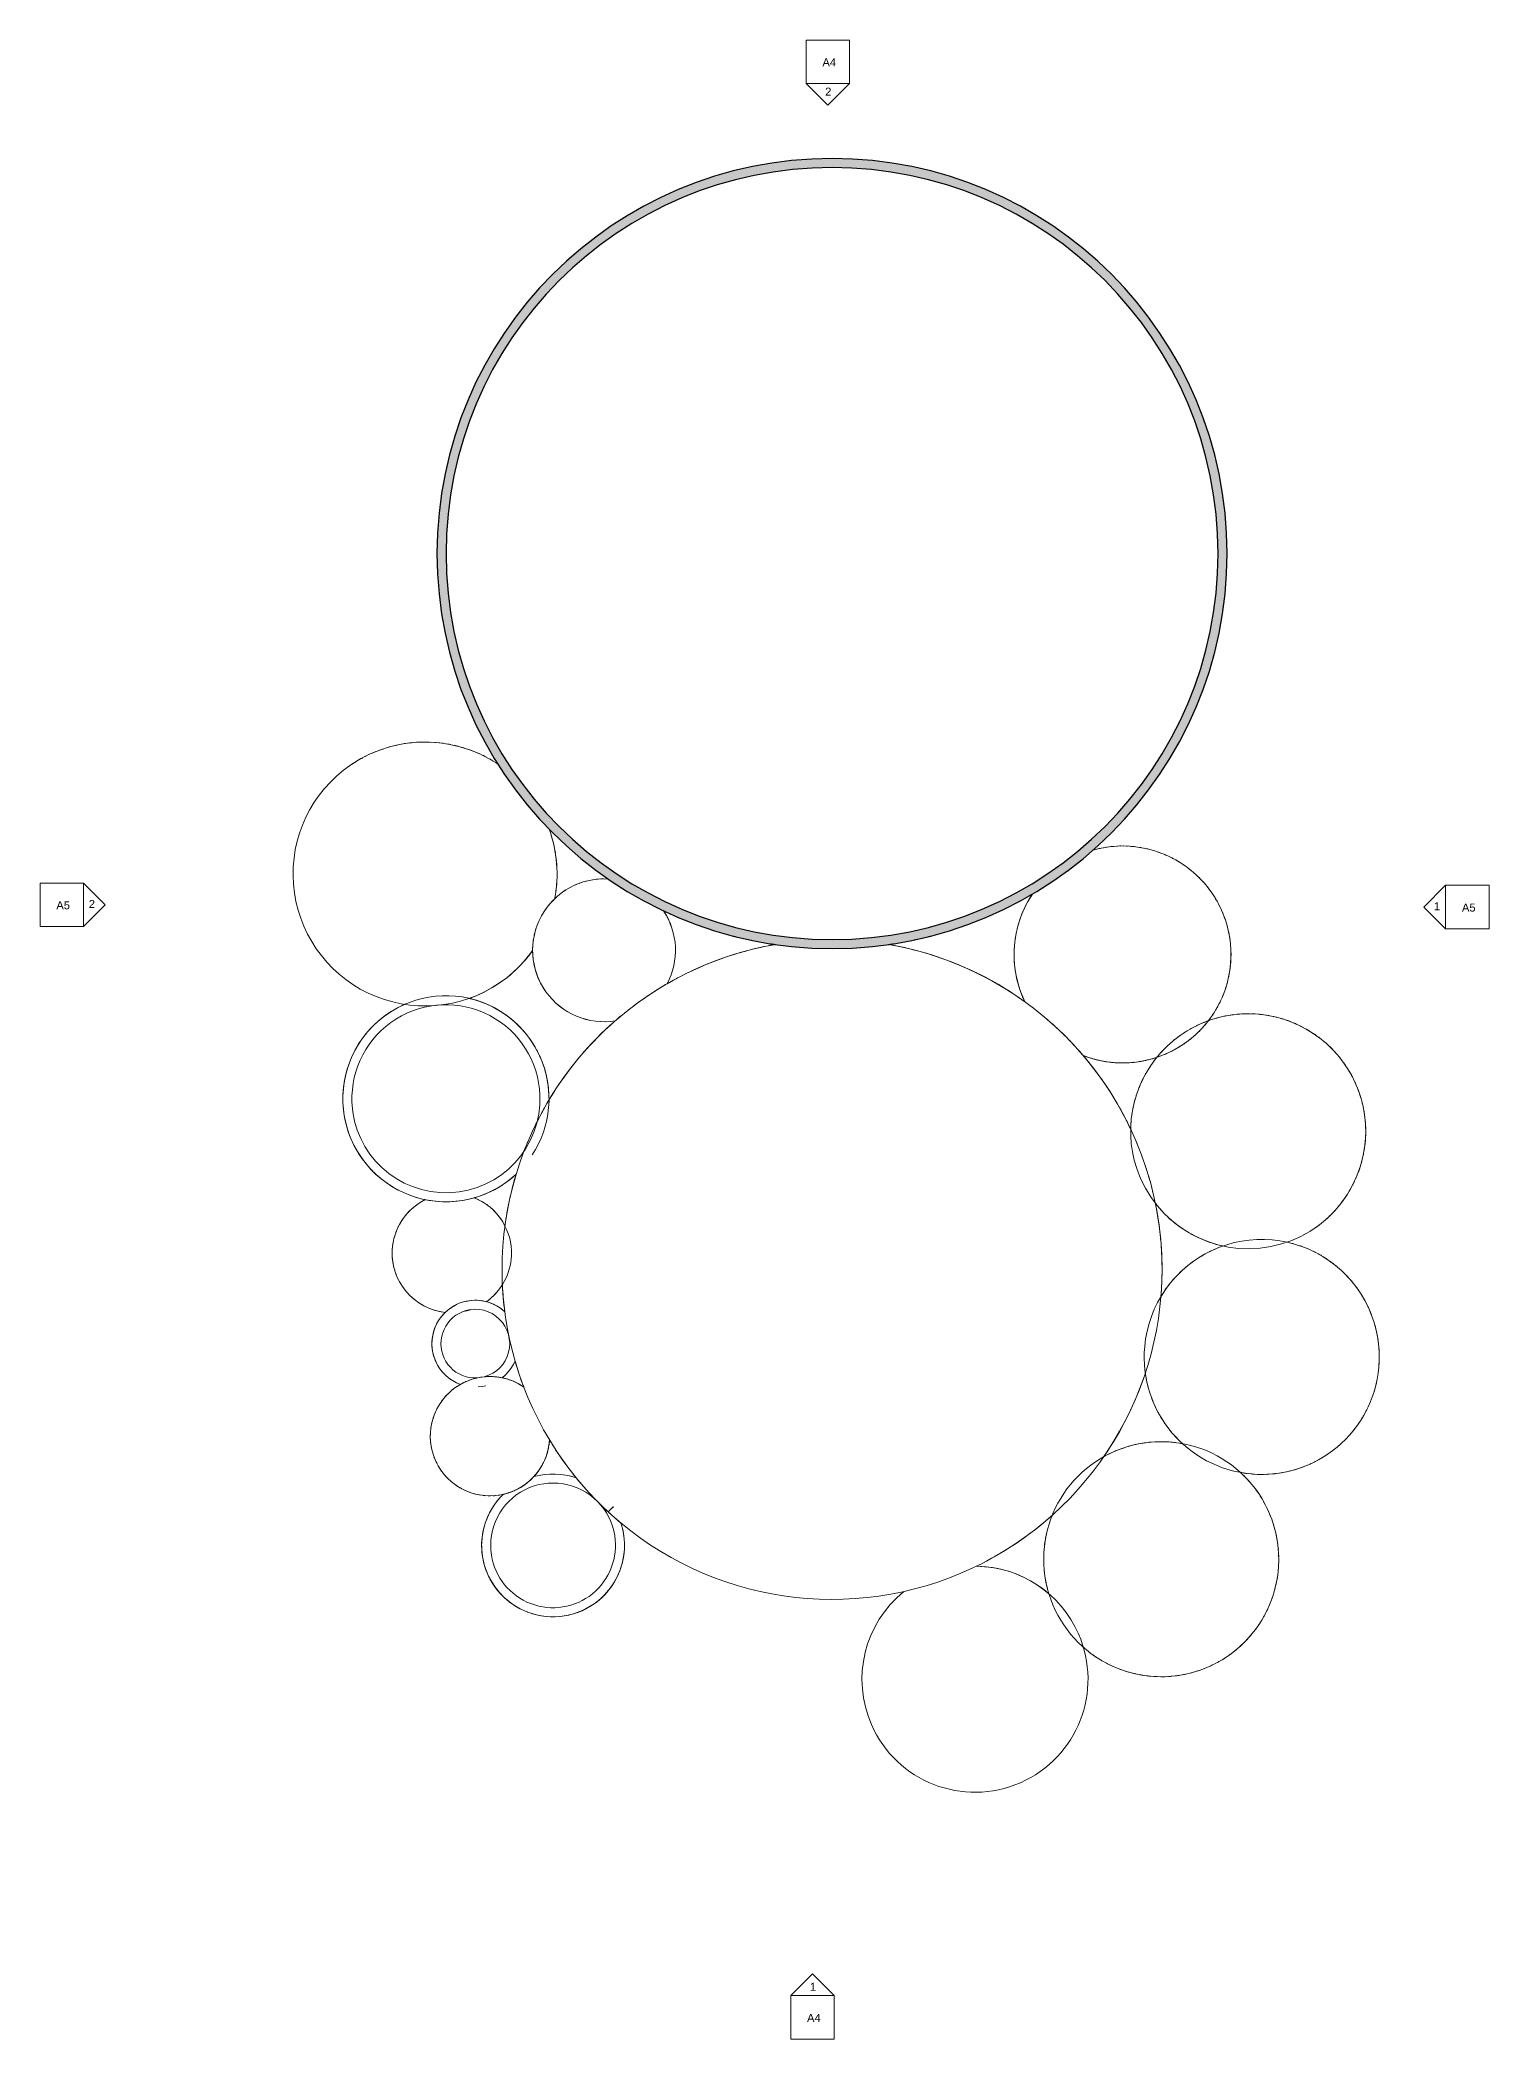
# Model space of a CAD drawing. Header units: inches. Extents: x -870 to 733, y -1250 to 961.
import ezdxf

# ---------------------------------------------------------------- set-up
doc = ezdxf.new("R2010")
doc.units = ezdxf.units.IN
doc.header["$MEASUREMENT"] = 0
for name, color, linetype, lineweight in [('A-ROOF', 132, 'Continuous', 13), ('A-WALL', 113, 'Continuous', 13), ('A-WALL-PATT', 111, 'Continuous', 13), ('G-ANNO-SYMB', 111, 'Continuous', 9)]:
    doc.layers.add(name, color=color, linetype=linetype, lineweight=lineweight)
doc.styles.add('Arial', font='arial.ttf', dxfattribs={"height": 8.851796})

# ---------------------------------------------------------------- blocks, each defined once
blk = doc.blocks.new('Elevation - Detail Number-164347-Briefing Room Roof')
at = {"layer": 'G-ANNO-SYMB'}
for p, q in [((-0.25, -0.25), (-0.25, 0.25)), ((-0.25, 0.25), (0.25, 0.25)), ((0.25, 0.25), (0.25, -0.25)), ((0.25, -0.25), (-0.25, -0.25))]:
    blk.add_line(p, q, dxfattribs=at)
blk = doc.blocks.new('Elevation - Detail Number-164074-Briefing Room Roof')
at = {"layer": 'G-ANNO-SYMB'}
for p, q in [((0, 0.25), (-0.25, 0)), ((0.25, 0), (0, 0.25)), ((-0.25, 0), (0.25, 0))]:
    blk.add_line(p, q, dxfattribs=at)

msp = doc.modelspace()

# ---------------------------------------------------------------- hatches: boundary and pattern name
at = {"layer": 'A-WALL-PATT'}
for points in [[(-421.1, 393), (-420.8, 407.5), (-420.1, 422.1), (-418.8, 436.6), (-417.1, 451.1), (-414.9, 465.5), (-412.1, 479.8), (-408.9, 494.1), (-405.2, 508.2), (-401.1, 522.1), (-396.4, 535.9), (-391.3, 549.6), (-385.7, 563.1), (-379.7, 576.3), (-373.2, 589.4), (-366.3, 602.2), (-358.9, 614.8), (-351.1, 627.1), (-342.9, 639.2), (-334.3, 651), (-325.3, 662.4), (-315.9, 673.6), (-306.1, 684.4), (-296, 694.9), (-285.5, 705), (-274.7, 714.8), (-263.5, 724.2), (-252.1, 733.2), (-240.3, 741.8), (-228.3, 750), (-215.9, 757.8), (-202.6, 765.5), (-190.5, 772.1), (-177.5, 778.6), (-164.2, 784.6), (-150.7, 790.2), (-137.1, 795.3), (-123.2, 799.9), (-109.3, 804.1), (-95.2, 807.8), (-80.8, 811), (-66.6, 813.7), (-52.2, 816), (-37.7, 817.7), (-23.2, 819), (-8.6, 819.7), (5.9, 820), (20.5, 819.7), (35.1, 819), (49.6, 817.7), (64.1, 816), (78.5, 813.7), (92.8, 811), (107, 807.8), (121.1, 804.1), (135.1, 799.9), (148.9, 795.3), (162.6, 790.2), (176, 784.6), (189.3, 778.6), (202.4, 772.1), (215.2, 765.2), (227.8, 757.8), (240.1, 750), (252.2, 741.8), (263.9, 733.2), (275.4, 724.2), (286.6, 714.8), (297.4, 705), (307.9, 694.9), (318, 684.4), (327.8, 673.6), (337.2, 662.4), (346.2, 651), (354.8, 639.2), (363, 627.1), (370.8, 614.8), (378.1, 602.2), (385.1, 589.4), (391.5, 576.3), (397.6, 563.1), (403.2, 549.6), (408.3, 535.9), (412.9, 522.1), (417.1, 508.2), (420.8, 494.1), (424, 479.8), (426.7, 465.5), (429, 451.1), (430.7, 436.6), (431.9, 422.1), (432.7, 407.5), (432.9, 393), (442.9, 393), (442.7, 407.7), (441.9, 422.5), (440.7, 437.2), (438.9, 451.8), (436.7, 466.4), (434, 480.9), (430.8, 495.3), (427.1, 509.6), (422.9, 523.8), (418.2, 537.8), (413.1, 551.6), (407.5, 565.3), (401.5, 578.8), (395, 592), (388, 605), (380.6, 617.8), (372.8, 630.3), (364.6, 642.6), (356, 654.6), (346.9, 666.2), (337.5, 677.6), (327.7, 688.6), (317.5, 699.3), (307, 709.7), (296.1, 719.7), (284.9, 729.3), (273.4, 738.5), (261.6, 747.4), (249.5, 755.8), (237.1, 763.8), (224.4, 771.4), (211.5, 778.6), (198.4, 785.3), (185, 791.6), (171.5, 797.4), (157.7, 802.8), (143.8, 807.6), (129.7, 812.1), (115.5, 816), (101.1, 819.5), (86.7, 822.4), (72.1, 824.9), (57.5, 826.9), (42.8, 828.4), (28.1, 829.4), (13.3, 829.9), (-1.5, 829.9), (-16.2, 829.4), (-30.9, 828.4), (-45.6, 826.9), (-60.2, 824.9), (-74.8, 822.4), (-89.3, 819.5), (-103.6, 816), (-117.8, 812.1), (-131.9, 807.6), (-145.8, 802.8), (-159.6, 797.4), (-173.2, 791.6), (-186.5, 785.3), (-199.7, 778.6), (-212.6, 771.4), (-225.2, 763.8), (-237.6, 755.8), (-249.7, 747.4), (-261.6, 738.5), (-273.1, 729.3), (-284.3, 719.7), (-295.1, 709.7), (-305.7, 699.3), (-315.8, 688.6), (-325.6, 677.6), (-335.1, 666.2), (-344.1, 654.6), (-352.7, 642.6), (-361, 630.3), (-368.8, 617.8), (-376.2, 605), (-383.1, 592), (-389.6, 578.8), (-395.7, 565.3), (-401.2, 551.6), (-406.4, 537.8), (-411, 523.8), (-415.2, 509.6), (-418.9, 495.3), (-422.1, 480.9), (-424.9, 466.4), (-427.1, 451.8), (-428.8, 437.2), (-430.1, 422.5), (-430.8, 407.7), (-431.1, 393)], [(5.9, -44), (5.9, -34), (-8.6, -33.8), (-23.2, -33), (-37.7, -31.8), (-52.2, -30.1), (-66.6, -27.8), (-80.9, -25.1), (-95.2, -21.9), (-109.3, -18.2), (-123.2, -14), (-137.1, -9.4), (-150.7, -4.3), (-164.2, 1.3), (-177.5, 7.3), (-190.5, 13.8), (-203.3, 20.8), (-215.9, 28.1), (-228.3, 35.9), (-240.3, 44.1), (-252.1, 52.7), (-263.5, 61.7), (-274.7, 71.1), (-285.5, 80.9), (-296, 91), (-306.1, 101.5), (-316, 112.4), (-325.3, 123.5), (-334.3, 134.9), (-342.9, 146.7), (-351.1, 158.8), (-358.9, 171.1), (-366.3, 183.7), (-373.2, 196.5), (-379.7, 209.6), (-385.7, 222.8), (-391.3, 236.3), (-396.4, 250), (-401.1, 263.8), (-405.2, 277.8), (-408.9, 291.9), (-412.1, 306.1), (-414.9, 320.4), (-417.1, 334.8), (-418.8, 349.3), (-420.1, 363.8), (-420.8, 378.4), (-421.1, 393), (-431.1, 393), (-430.8, 378.4), (-430.1, 363.8), (-428.9, 349.2), (-427.2, 334.7), (-425, 320.3), (-422.3, 305.9), (-419.2, 291.6), (-415.5, 277.5), (-411.4, 263.5), (-406.9, 249.6), (-401.9, 235.9), (-396.4, 222.4), (-390.5, 209), (-384.1, 195.9), (-377.3, 182.9), (-370.1, 170.3), (-362.4, 157.8), (-354.4, 145.6), (-345.9, 133.7), (-337, 122.1), (-327.8, 110.8), (-318.2, 99.8), (-308.2, 89.2), (-297.9, 78.8), (-287.2, 68.9), (-276.2, 59.2), (-264.9, 50), (-253.3, 41.1), (-241.4, 32.7), (-229.2, 24.6), (-216.8, 17), (-204.1, 9.7), (-191.2, 2.9), (-178, -3.4), (-164.7, -9.4), (-151.1, -14.8), (-136.8, -20.1), (-123.5, -24.4), (-109.5, -28.5), (-95.4, -32.1), (-80.8, -35.3), (-66.8, -38), (-52.3, -40.1), (-37.8, -41.9), (-23.3, -43.1), (-8.7, -43.8)], [(5.9, -44), (20.5, -43.8), (35.1, -43.1), (49.7, -41.9), (64.2, -40.1), (78.6, -38), (93, -35.3), (107.2, -32.1), (121.4, -28.5), (135.4, -24.4), (149.3, -19.9), (163, -14.8), (176.5, -9.4), (191, -2.9), (203, 2.9), (215.9, 9.7), (228.6, 17), (241.1, 24.6), (253.2, 32.7), (265.1, 41.1), (276.8, 50), (288.1, 59.2), (299.1, 68.9), (309.7, 78.8), (320.1, 89.2), (330, 99.8), (339.6, 110.8), (348.9, 122.1), (357.7, 133.7), (366.5, 146.1), (374.3, 157.8), (381.9, 170.3), (389.2, 182.9), (396, 195.9), (402.3, 209), (408.3, 222.4), (413.7, 235.9), (418.8, 249.6), (423.3, 263.5), (427.4, 277.5), (431, 291.6), (434.2, 305.9), (436.8, 320.3), (439, 334.7), (440.7, 349.2), (442, 363.8), (442.7, 378.4), (442.9, 393), (432.9, 393), (432.7, 378.4), (431.9, 363.8), (430.7, 349.3), (429, 334.8), (426.7, 320.4), (424, 306.1), (420.8, 291.9), (417.1, 277.8), (412.9, 263.8), (408.3, 250), (403.2, 236.3), (397.6, 222.8), (391.5, 209.6), (385.1, 196.5), (378.1, 183.7), (370.8, 171.1), (363, 158.8), (354.8, 146.7), (346.2, 134.9), (337.2, 123.5), (327.8, 112.3), (318, 101.5), (307.9, 91), (297.4, 80.9), (286.6, 71.1), (275.4, 61.7), (263.9, 52.7), (252.2, 44.1), (240.1, 35.9), (227.8, 28.1), (215.2, 20.8), (202.4, 13.8), (189.3, 7.3), (176, 1.3), (162.6, -4.3), (148.9, -9.4), (135.1, -14), (121.1, -18.2), (107, -21.9), (92.8, -25.1), (78.5, -27.8), (64.1, -30.1), (49.6, -31.8), (35.1, -33), (20.5, -33.8), (5.9, -34)]]:
    msp.add_hatch(color=256, dxfattribs=at).paths.add_polyline_path(points, flags=0)

# ---------------------------------------------------------------- linework, layer by layer
at = {"layer": 'A-ROOF'}
for centre, radius, start, end in [((-444.3, 38.5), 146, 56.6202, 128.2174), ((-444.3, 38.5), 146, 128.2174, 308.2174), ((-444.3, 38.5), 146, 349.232, 19.8017), ((327.2, -50.5), 120, 2.3346, 105.7417), ((-246.3, -45.9), 79, 86.6853, 215.5362), ((5.9, 393), 437, 294.9027, 296.7852), ((5.9, 393), 437, 297.3401, 298.6678), ((327.2, -50.5), 120, 146.1408, 182.3346), ((327.2, -50.5), 120, 146.1924, 182.3346), ((5.9, 393), 437, 299.3958, 300.4591), ((-246.3, -45.9), 79, 331.9581, 33.5799), ((5.9, 393), 437, 244.7606, 244.9352), ((-246.3, -45.9), 79, 332.0277, 33.4553), ((5.9, 393), 437, 245.8446, 246.8355), ((5.9, 393), 437, 247.7477, 248.7358), ((5.9, 393), 437, 249.6504, 250.6361), ((5.9, 393), 437, 251.5527, 252.5364), ((5.9, 393), 437, 287.3721, 288.4405), ((5.9, 393), 437, 289.2549, 290.3672), ((5.9, 393), 437, 291.1375, 292.3442), ((5.9, 393), 437, 293.0201, 294.565), ((5.9, -399), 365, 99.8798, 159.0009), ((5.9, -399), 365, 99.9177, 119.9959), ((5.9, 393), 437, 253.4548, 254.4368), ((5.9, 393), 437, 255.3566, 256.3371), ((5.9, 393), 437, 257.2582, 258.2375), ((5.9, 393), 437, 259.1597, 260.1378), ((5.9, 393), 437, 261.0611, 261.7289), ((5.9, -399), 365, 360, 80.1275), ((5.9, 393), 437, 278.2711, 278.9599), ((5.9, -399), 365, 54.2536, 80.0823), ((5.9, 393), 437, 279.8405, 280.8487), ((5.9, 393), 437, 281.7236, 282.7396), ((5.9, 393), 437, 283.6065, 284.6336), ((5.9, 393), 437, 285.4894, 286.5325), ((-444.3, 38.5), 146, 308.2174, 324.5541), ((-444.3, 38.5), 146, 308.2174, 324.5719), ((-246.3, -45.9), 79, 180.2335, 215.5362), ((327.2, -50.5), 120, 182.3346, 205.84), ((327.2, -50.5), 120, 182.3346, 205.9552), ((327.2, -50.5), 120, 248.795, 2.3346), ((-444.3, 38.5), 146, 289.6048, 308.2174), ((-421.2, -210.1), 114, 113.6809, 182.1346), ((-421.2, -210.1), 114, 2.1346, 76.9241), ((-421.2, -210.1), 114, 75.0771, 76.8588), ((-421.2, -210.1), 114, 71.3314, 73.2539), ((-421.2, -210.1), 114, 67.5854, 69.5108), ((-421.2, -210.1), 114, 63.8391, 65.7677), ((-421.2, -210.1), 114, 60.0923, 62.0246), ((-246.3, -45.9), 79, 215.5362, 279.0447), ((-246.3, -45.9), 79, 215.5362, 279.1279), ((-421.2, -210.1), 114, 56.3451, 58.2815), ((-421.2, -210.1), 114, 52.5972, 54.5383), ((-421.2, -210.1), 114, 48.8485, 50.7952), ((-421.2, -210.1), 114, 45.0989, 47.0521), ((-421.2, -210.1), 114, 41.3481, 43.309), ((5.9, -399), 365, 131.0765, 149.0799), ((466.2, -246.1), 130, 3.8942, 198.3815), ((-421.2, -210.1), 114, 37.5956, 39.5658), ((-421.2, -210.1), 114, 33.8409, 35.8227), ((-421.2, -210.1), 114, 30.0831, 32.0796), ((-421.2, -210.1), 114, 26.3208, 28.3365), ((-421.2, -210.1), 114, 22.5516, 24.5934), ((-421.2, -210.1), 114, 18.7706, 20.8502), ((-421.2, -210.1), 114, 14.9681, 17.1071), ((327.2, -50.5), 120, 248.8292, 288.435), ((5.9, -399), 365, 25.1944, 40.4157), ((466.2, -246.1), 130, 147.6681, 148.4069), ((466.2, -246.1), 130, 144.1949, 144.9152), ((466.2, -246.1), 130, 141.0304, 141.4235), ((-421.2, -210.1), 114, 9.6071, 13.3433), ((466.2, -246.1), 130, 158.0876, 158.8825), ((466.2, -246.1), 130, 154.6144, 155.3905), ((466.2, -246.1), 130, 151.1413, 151.8987), ((-421.2, -210.1), 114, 182.1346, 313.0039), ((-421.2, -210.1), 114, 359.2903, 2.1346), ((-421.2, -210.1), 114, 359.226, 2.1346), ((466.2, -246.1), 130, 168.507, 169.3591), ((466.2, -246.1), 130, 165.0339, 165.8668), ((466.2, -246.1), 130, 161.5607, 162.3746), ((466.2, -246.1), 130, 178.0221, 178.9263), ((466.2, -246.1), 130, 175.4532, 176.3444), ((466.2, -246.1), 130, 171.9801, 172.8517), ((466.2, -246.1), 130, 198.3815, 3.8942), ((5.9, -399), 365, 159.0009, 360), ((-421.2, -210.1), 114, 298.6934, 300.7896), ((-421.2, -210.1), 114, 302.2719, 304.4464), ((5.9, -399), 365, 163.1894, 172.4069), ((-421.2, -210.1), 114, 305.8445, 308.2388), ((-421.2, -210.1), 114, 309.4131, 312.9789), ((-414.7, -380.8), 66, 116.3978, 177.5138), ((-414.7, -380.8), 66, 357.5138, 67.9538), ((-421.2, -210.1), 114, 286.0014, 286.4329), ((-421.2, -210.1), 114, 287.8551, 290.0064), ((-421.2, -210.1), 114, 291.4989, 293.5866), ((-421.2, -210.1), 114, 295.105, 297.1778), ((5.9, -399), 365, 0, 11.5686), ((481.2, -495.7), 130, 354.9317, 174.9317), ((-414.7, -380.8), 66, 177.5138, 263.7842), ((-414.7, -380.8), 66, 305.2693, 357.5138), ((-414.7, -380.8), 66, 322.4811, 323.8247), ((5.9, -399), 365, 182.6207, 187.3649), ((5.9, -399), 365, 355.3173, 0), ((-388.7, -481), 48, 105.8944, 249.966), ((-388.7, -481), 48, 47.0116, 105.8944), ((-388.7, -481), 48, 74.5933, 75.2747), ((-388.7, -481), 48, 69.108, 71.5257), ((-414.7, -380.8), 66, 309.5489, 310.8928), ((-388.7, -481), 48, 63.6234, 65.9593), ((-414.7, -380.8), 66, 314.0603, 315.3267), ((-414.7, -380.8), 66, 318.7676, 319.6022), ((-388.7, -481), 48, 58.1394, 60.3232), ((-388.7, -481), 48, 52.6559, 54.4781), ((-414.7, -380.8), 66, 280.9774, 288.1011), ((481.2, -495.7), 130, 174.9317, 354.9317), ((-388.7, -481), 48, 308.0272, 336.4956), ((5.9, -399), 365, 196.1105, 200.8545), ((-372.5, -583.4), 66, 55.4194, 194.1632), ((-372.5, -583.4), 66, 55.5563, 78.2535), ((5.9, -399), 365, 325.4518, 341.6914), ((481.2, -495.7), 130, 187.9595, 188.5311), ((481.2, -495.7), 130, 190.0514, 191.3921), ((481.2, -495.7), 130, 193.4929, 194.8256), ((481.2, -495.7), 130, 196.9275, 198.2601), ((481.2, -495.7), 130, 200.3577, 201.696), ((481.2, -495.7), 130, 203.7848, 205.1338), ((481.2, -495.7), 130, 207.2098, 208.5742), ((481.2, -495.7), 130, 210.6332, 212.0184), ((481.2, -495.7), 130, 214.0554, 215.4684), ((481.2, -495.7), 130, 217.4767, 218.9278), ((-372.5, -583.4), 66, 194.1632, 356.5566), ((-372.5, -583.4), 66, 342.2943, 356.395), ((5.9, -399), 365, 211.0969, 219.1346), ((370, -719.5), 130, 8.3055, 188.3055), ((370, -719.5), 130, 109.0253, 110.0058), ((370, -719.5), 130, 105.6387, 106.5801), ((370, -719.5), 130, 102.2517, 103.1562), ((370, -719.5), 130, 98.8642, 99.7336), ((370, -719.5), 130, 95.4763, 96.312), ((370, -719.5), 130, 92.0877, 92.8912), ((370, -719.5), 130, 88.6983, 90.5209), ((370, -719.5), 130, 86.0509, 87.1266), ((481.2, -495.7), 130, 220.8973, 222.4043), ((370, -719.5), 130, 82.6302, 83.7343), ((481.2, -495.7), 130, 223.8682, 224.3174), ((481.2, -495.7), 130, 224.8674, 225.9167), ((370, -719.5), 130, 79.5511, 80.3434), ((481.2, -495.7), 130, 227.303, 227.5922), ((-372.5, -583.4), 66, 317.4031, 342.2943), ((370, -719.5), 130, 118.4077, 119.1838), ((370, -719.5), 130, 115.7978, 116.8652), ((370, -719.5), 130, 112.4117, 113.4338), ((-302.7, -704.2), 79, 71.018, 105.6307), ((-302.7, -704.2), 79, 134.3664, 183.4095), ((-302.7, -704.2), 79, 356.5905, 18.3129), ((5.9, -399), 365, 295.934, 311.826), ((370, -719.5), 130, 188.3055, 8.3055), ((-302.7, -704.2), 79, 183.4095, 356.5905), ((164, -852.3), 125, 23.6554, 89.3708), ((164, -852.3), 125, 49.1887, 89.2747), ((164, -852.3), 125, 129.0669, 203.6554), ((164, -852.3), 125, 203.6554, 23.6554)]:
    msp.add_arc(centre, radius, start, end, dxfattribs=at)
at = {"layer": 'A-WALL'}
for p, q in [((-364.1, 160.5), (-365.8, 161.6)), ((-306.1, 85.8), (-306.8, 87.7)), ((295.3, 65.2), (294.8, 65)), ((-241.8, 32.9), (-241.9, 33)), ((-300.8, 11.3), (-300.2, 14.6)), ((227.5, 16.3), (225.6, 13.4)), ((76, -40.8), (68.8, -39.5)), ((-327.8, -49.6), (-325.3, -46.2)), ((219.2, -102.8), (216.6, -101)), ((219.2, -102.9), (219.2, -102.8)), ((336.2, -243.7), (336.3, -243.8)), ((-444.2, -321.7), (-445.5, -322.5)), ((-388.5, -320.2), (-389.8, -319.7)), ((363.5, -325.7), (363.5, -325.8)), ((363.5, -325.8), (364.8, -327.4)), ((434.5, -372.2), (438.1, -373)), ((438.1, -373), (435.8, -373.9)), ((509.2, -368.8), (509.9, -368.5)), ((-376.5, -434.6), (-376.5, -434.6)), ((371.3, -426.3), (369.7, -428.8)), ((-424, -446.1), (-421.9, -446.4)), ((352.5, -513.6), (352.5, -513.7)), ((609.7, -515.2), (609.7, -515.1)), ((308, -605.2), (306.6, -606)), ((-236.2, -661.5), (-241.7, -667.2)), ((249.3, -671), (248.5, -673.2)), ((245.7, -757.7), (245.8, -757.8)), ((283.8, -816.8), (283.9, -817))]:
    msp.add_line(p, q, dxfattribs=at)
at = {"layer": 'A-WALL', "flags": 128}
for points in [[(-490.5, 177), (-491.1, 176.7), (-494.8, 175.4)], [(-482.5, 179.4), (-483.2, 179.2), (-486.8, 178.1)], [(-474.3, 181.3), (-475.1, 181.2), (-478.7, 180.4)], [(-466.1, 182.8), (-467, 182.7), (-470.4, 182.1)], [(-457.7, 183.8), (-458.8, 183.7), (-462.1, 183.4)], [(-449.4, 184.4), (-450.5, 184.3), (-453.8, 184.2)], [(-441, 184.4), (-442.3, 184.5), (-445.4, 184.5)], [(-432.6, 184), (-434, 184.1), (-437, 184.3)], [(-424.2, 183.1), (-425.7, 183.3), (-428.6, 183.6)], [(-416, 181.7), (-417.6, 182), (-420.3, 182.5)], [(-407.8, 179.8), (-409.5, 180.3), (-412, 180.9)], [(-399.7, 177.5), (-401.5, 178.1), (-403.9, 178.8)], [(-527.8, 158.2), (-527.9, 158.1), (-534.6, 153.2)], [(-520.8, 162.8), (-521, 162.7), (-525.5, 159.8)], [(-513.6, 167), (-513.8, 166.8), (-518, 164.5)], [(-506.1, 170.7), (-506.5, 170.6), (-510.4, 168.6)], [(-498.4, 174.1), (-498.9, 173.9), (-502.7, 172.3)], [(-391.8, 174.7), (-393.6, 175.4), (-395.9, 176.2)], [(-384.1, 171.5), (-386, 172.3), (-388.1, 173.2)], [(-376.5, 167.8), (-378.5, 168.8), (-380.4, 169.8)], [(-369.2, 163.7), (-371.2, 164.9), (-373, 165.9)], [(-303.7, 77.9), (-304.4, 80.4), (-305, 82.4)], [(-301.7, 70), (-302.4, 72.9), (-302.8, 74.5)], [(-300.1, 61.8), (-300.7, 65.3), (-301, 66.6)], [(302.6, 67), (302, 66.8), (298.5, 66)], [(310.1, 68.3), (309.4, 68.2), (306, 67.6)], [(317.6, 69.1), (316.8, 69), (313.6, 68.7)], [(325.2, 69.5), (324.2, 69.5), (321.1, 69.3)], [(332.8, 69.4), (331.7, 69.4), (328.7, 69.5)], [(340.3, 68.8), (339.1, 68.9), (336.3, 69.1)], [(347.8, 67.7), (346.5, 67.9), (343.9, 68.3)], [(355.3, 66.2), (353.9, 66.5), (351.4, 67)], [(-299, 53.3), (-299.5, 57.6), (-299.6, 58.5)], [(-298.4, 43.9), (-298.7, 49.9), (-298.7, 50.4)], [(362.6, 64.2), (361.1, 64.6), (358.8, 65.3)], [(369.7, 61.7), (368.2, 62.3), (366, 63)], [(376.7, 58.8), (375.1, 59.5), (373.1, 60.4)], [(383.5, 55.4), (381.8, 56.3), (380, 57.2)], [(390.1, 51.7), (388.4, 52.7), (386.7, 53.7)], [(396.5, 47.5), (394.7, 48.7), (393.2, 49.7)], [(402.5, 42.9), (400.7, 44.3), (399.4, 45.3)], [(-299.7, 17.9), (-299.6, 19), (-299.1, 23)], [(-298.8, 26), (-298.7, 26.7), (-298.4, 31.8)], [(-298.3, 34.2), (-298.3, 34.4), (-298.3, 42.2), (-298.3, 42.3)], [(408.3, 38), (406.4, 39.6), (405.3, 40.6)], [(413.7, 32.6), (411.9, 34.5), (410.9, 35.5)], [(418.8, 27), (417, 29), (416.1, 30)], [(423.5, 21.1), (421.8, 23.3), (421, 24.2)], [(220.1, 3.6), (219.8, 3.2), (218.3, 0)], [(223.7, 10.3), (223.4, 9.8), (221.7, 6.8)], [(427.8, 14.8), (426.2, 17.3), (425.6, 18.2)], [(431.8, 8.3), (430.2, 11), (429.7, 11.8)], [(435.3, 1.6), (433.8, 4.5), (433.4, 5.2)], [(211.7, -17.7), (211.7, -18), (210.7, -21.8)], [(214.1, -10.4), (213.9, -10.7), (212.7, -14.3)], [(216.8, -3.3), (216.7, -3.7), (215.3, -7.1)], [(438.4, -5.4), (437, -2.3), (436.7, -1.6)], [(441, -12.6), (439.8, -9.2), (439.6, -8.6)], [(443.2, -20), (442.2, -16.3), (442, -15.8)], [(92, -44.3), (91.8, -44.3), (80.3, -41.7), (79.7, -41.6)], [(207.6, -40.1), (207.6, -40.3), (207.3, -45.2)], [(208.5, -32.6), (208.5, -32.8), (207.9, -37.1)], [(209.9, -25.1), (209.8, -25.3), (209, -29.3)], [(445, -27.6), (444.1, -23.5), (444, -23.1)], [(446.2, -35.6), (445.5, -30.8), (445.5, -30.5)], [(447.1, -45.6), (446.5, -38.2), (446.5, -38.1)], [(-345.4, -69), (-341.5, -65.2), (-341.3, -65.1)], [(-339, -62.7), (-335.7, -59.2), (-335.6, -59)], [(-333.2, -56.3), (-330.3, -52.8), (-330.1, -52.6)], [(104.3, -47.6), (103.2, -47.2), (94.1, -44.9)], [(116.5, -51.2), (114.5, -50.6), (108.6, -48.8)], [(128.7, -55.3), (125.6, -54.2), (121.3, -52.7)], [(140.7, -59.8), (136.7, -58.3), (133.5, -57)], [(152.9, -64.9), (147.6, -62.6), (145.4, -61.7)], [(207.2, -47.8), (207.2, -47.8), (207.3, -55.4)], [(-353.9, -76.2), (-347.5, -70.9), (-347.5, -70.8)], [(165.9, -71), (158.3, -67.4), (157.1, -66.8)], [(179.8, -78.1), (179.3, -77.9), (168.9, -72.5), (168.5, -72.3)], [(190.9, -84.4), (189.6, -83.6), (182.7, -79.7)], [(201.8, -91), (199.7, -89.7), (194.9, -86.8)], [(212.4, -98.1), (209.5, -96.1), (206, -93.8)], [(-535.1, -214.3), (-534.6, -221.7), (-533.6, -229.1), (-532.1, -236.4), (-530.2, -243.6), (-527.7, -250.6), (-524.9, -257.5), (-521.6, -264.1), (-517.8, -270.6), (-513.7, -276.7), (-509.1, -282.6), (-504.2, -288.2), (-498.9, -293.4), (-493.3, -298.3), (-487.4, -302.9), (-481.2, -307), (-474.8, -310.7), (-468.1, -314), (-461.3, -316.8), (-454.2, -319.2), (-447, -321.1), (-439.7, -322.6), (-432.4, -323.5), (-424.9, -324), (-417.5, -324), (-410.1, -323.5), (-402.7, -322.6), (-395.4, -321.1), (-388.2, -319.2), (-381.2, -316.8), (-374.3, -314), (-367.6, -310.7), (-361.2, -307), (-355, -302.9), (-349.1, -298.4), (-343.5, -293.5)], [(-325.7, -272.3), (-322, -266.3), (-318.8, -260.1), (-315.9, -253.8), (-313.4, -247.2), (-311.3, -240.5), (-309.7, -233.7), (-308.4, -226.8), (-307.6, -219.8), (-307.2, -212.8), (-307.3, -205.8)], [(596.2, -245.1), (596.2, -245), (595.9, -237.3)], [(594.2, -268.5), (594.3, -267.9), (594.9, -264.1)], [(595.4, -260.8), (595.4, -260.3), (595.8, -256.1)], [(596, -253), (596, -252.6), (596.2, -247.7)], [(588.1, -291.2), (588.5, -290.2), (589.5, -287.2)], [(590.6, -283.8), (590.9, -282.9), (591.8, -279.6)], [(592.7, -276.2), (592.8, -275.5), (593.6, -271.9)], [(578, -312.4), (578.8, -311.1), (580.1, -308.8)], [(581.8, -305.6), (582.4, -304.3), (583.6, -301.8)], [(585.2, -298.5), (585.7, -297.3), (586.8, -294.6)], [(-456.8, -330), (-457.6, -330.7), (-459.1, -331.9)], [(-452.5, -326.7), (-453.4, -327.3), (-454.8, -328.4)], [(-447.8, -323.7), (-448.9, -324.4), (-450.3, -325.2)], [(-383.6, -322.5), (-385, -321.8), (-386.3, -321.2)], [(-378.9, -325.3), (-380.4, -324.4), (-381.5, -323.7)], [(-374.4, -328.5), (-376.1, -327.2), (-376.9, -326.7)], [(-370.2, -332), (-372, -330.5), (-372.6, -329.9)], [(367, -330.2), (368.3, -331.6), (369.8, -333.4)], [(564.2, -331.5), (565.5, -329.9), (566.9, -328.3)], [(569.2, -325.4), (570.3, -323.9), (571.7, -322.1)], [(573.8, -319.1), (574.7, -317.6), (576.1, -315.6)], [(-473.8, -351.5), (-474, -351.9), (-475.1, -354.2)], [(-471.1, -346.6), (-471.5, -347.2), (-472.7, -349.2)], [(-468.1, -342), (-468.5, -342.6), (-469.8, -344.5)], [(-464.7, -337.7), (-465.2, -338.4), (-466.6, -340)], [(-460.9, -333.7), (-461.6, -334.4), (-463, -335.8)], [(-366.3, -335.9), (-368.1, -334), (-368.6, -333.6)], [(-362.6, -340.3), (-364.6, -337.8), (-364.8, -337.5)], [(-355.9, -350.8), (-358.4, -346.3), (-361.3, -341.9), (-361.5, -341.7)], [(372.2, -335.9), (373.4, -337.1), (375.2, -339)], [(377.7, -341.4), (378.8, -342.4), (380.9, -344.3)], [(383.6, -346.5), (384.5, -347.2), (387, -349.2)], [(389.7, -351.2), (390.5, -351.8), (393.4, -353.8)], [(540.9, -352.5), (543.1, -350.9), (544.3, -350)], [(547.2, -347.8), (549.2, -346.2), (550.4, -345.1)], [(553.2, -342.7), (555, -341.1), (556.3, -339.8)], [(558.9, -337.2), (560.4, -335.7), (561.7, -334.2)], [(-480.1, -372.4), (-480.2, -372.5), (-480.6, -377.9)], [(-479.2, -367), (-479.3, -367.2), (-479.9, -370.6)], [(-477.8, -361.7), (-477.9, -362), (-478.7, -364.9)], [(-476, -356.5), (-476.2, -356.9), (-477.1, -359.4)], [(396.1, -355.6), (396.7, -356), (400.2, -358.1)], [(402.8, -359.6), (403.2, -359.8), (407.7, -362.2)], [(409.7, -363.2), (409.8, -363.3), (416.7, -366.3), (416.8, -366.3)], [(418.2, -366.9), (423.7, -369), (424, -369.1)], [(426.7, -370), (430.9, -371.2), (431.4, -371.4)], [(432.5, -375.2), (431.1, -375.7), (428.5, -376.9)], [(513.2, -367.3), (516.4, -366), (517.2, -365.7)], [(520.5, -364.2), (523.4, -362.8), (524.3, -362.4)], [(527.5, -360.7), (530.2, -359.2), (531.2, -358.7)], [(534.4, -356.8), (536.8, -355.3), (537.9, -354.5)], [(-480.6, -377.9), (-480.6, -383.4), (-480.6, -383.5)], [(-480.5, -385.3), (-480.2, -388.9), (-480.2, -389)], [(-479.8, -391.2), (-479.3, -394.4), (-479.2, -394.5)], [(-478.7, -396.8), (-477.9, -399.7), (-477.8, -399.9)], [(399.2, -394.8), (399, -395), (393.4, -399.9), (393.3, -399.9)], [(405.3, -390.1), (405, -390.4), (400.9, -393.5)], [(411.8, -385.8), (411.2, -386.2), (407.8, -388.4)], [(418.5, -381.8), (417.6, -382.3), (414.5, -384.1)], [(425.4, -378.3), (424.3, -378.8), (421.5, -380.2)], [(-477.1, -402.2), (-476.1, -404.9), (-476, -405.1)], [(-475, -407.5), (-473.9, -410), (-473.8, -410.2)], [(-472.6, -412.5), (-471.2, -414.8), (-471.1, -415.1)], [(-469.7, -417.3), (-468.2, -419.4), (-468, -419.7)], [(375.6, -419.8), (373.8, -422.5), (373.1, -423.5)], [(380.5, -413.5), (378.2, -416.4), (377.6, -417.1)], [(385.8, -407.4), (382.9, -410.6), (382.5, -411.1)], [(392.2, -401), (388, -405.1), (387.7, -405.3)], [(-466.4, -421.8), (-464.8, -423.7), (-464.5, -424)], [(-462.8, -426), (-461, -427.8), (-460.7, -428.1)], [(-458.8, -429.9), (-456.9, -431.5), (-456.6, -431.8)], [(-454.5, -433.4), (-452.5, -434.8), (-452.1, -435.1)], [(-449.9, -436.6), (-447.9, -437.8), (-447.4, -438.1)], [(-445.1, -439.4), (-443, -440.4), (-442.5, -440.6)], [(-440, -441.7), (-438, -442.5), (-437.3, -442.8)], [(-401.8, -434.9), (-406.4, -436.4), (-410.8, -438.4), (-415, -440.9), (-418.8, -443.7), (-422.4, -446.9), (-425.7, -450.5), (-428.6, -454.3), (-431.1, -458.5), (-433.1, -462.8), (-434.7, -467.4), (-435.8, -472.1), (-436.5, -476.9), (-436.7, -481.7), (-436.4, -486.5), (-435.6, -491.2), (-434.3, -495.9), (-432.6, -500.4), (-430.4, -504.7), (-427.9, -508.8), (-424.9, -512.6), (-421.5, -516), (-417.9, -519.2), (-413.9, -521.9), (-409.7, -524.2), (-405.2, -526.1)], [(-356.1, -445.8), (-359.5, -443), (-363.1, -440.4), (-367, -438.2), (-371.1, -436.4), (-375.3, -434.9), (-379.7, -433.9), (-384.1, -433.3), (-388.6, -433), (-393.1, -433.2), (-397.5, -433.9), (-401.8, -434.9)], [(-434.8, -443.6), (-432.7, -444.3), (-432, -444.5)], [(-429.4, -445.1), (-427.4, -445.6), (-426.6, -445.7)], [(-386.8, -519), (-390.9, -519), (-395, -518.5), (-399, -517.6), (-402.9, -516.3), (-406.6, -514.6), (-410.1, -512.4), (-413.4, -509.9), (-416.3, -507.1), (-419, -504), (-421.3, -500.6), (-423.2, -497), (-424.7, -493.2), (-425.8, -489.2), (-426.5, -485.2), (-426.7, -481.1), (-426.5, -477), (-425.8, -472.9), (-424.7, -469), (-423.2, -465.2), (-421.3, -461.6), (-419, -458.2), (-416.4, -455), (-413.4, -452.2), (-410.2, -449.7), (-406.7, -447.6), (-403, -445.8), (-399.1, -444.5)], [(-402.4, -445.6), (-398.1, -444.7), (-394, -443.5)], [(-359.1, -518.8), (-355.5, -515.7), (-352.2, -512.3), (-349.4, -508.5), (-346.8, -504.6), (-344.7, -500.3)], [(-385.4, -528.9), (-381.2, -528.4), (-377, -527.6)], [(329.9, -595.9), (328.1, -596.5), (326, -597.2)], [(337.5, -593.6), (335.6, -594.2), (333.6, -594.7)], [(345.3, -591.9), (343.2, -592.3), (341.3, -592.7)], [(353.1, -590.6), (351, -590.9), (349.1, -591.2)], [(361, -589.8), (358.8, -590), (356.9, -590.2)], [(368.9, -589.5), (366.6, -589.6), (364.8, -589.6)], [(376.9, -589.7), (374.5, -589.6), (372.8, -589.6)], [(384.8, -590.4), (382.3, -590.1), (380.7, -590)], [(392.6, -591.5), (390.1, -591.1), (388.6, -590.9)], [(315.1, -601.7), (313.5, -602.4), (311.5, -603.4)], [(322.4, -598.5), (320.7, -599.2), (318.7, -600.1)], [(462, -627.7), (459.6, -625.4), (459, -624.8)], [(467.4, -633.5), (465.1, -630.9), (464.6, -630.4)], [(472.5, -639.6), (470.3, -636.9), (469.9, -636.3)], [(477.2, -646.1), (475.1, -643.1), (474.7, -642.6)], [(481.5, -652.8), (479.5, -649.6), (479.2, -649.1)], [(485.4, -659.7), (483.5, -656.3), (483.3, -655.9)], [(488.9, -667), (487.2, -663.3), (487, -663)], [(244.9, -684.1), (244.5, -685.5), (243.8, -688.2)], [(247.2, -676.6), (246.7, -678.2), (245.9, -680.7)], [(491.9, -674.4), (490.3, -670.5), (490.2, -670.2)], [(494.5, -682.2), (493.1, -677.9), (493, -677.6)], [(496.6, -690.4), (495.4, -685.4), (495.3, -685.2)], [(240.5, -707.1), (240.5, -707.9), (240.2, -711.6)], [(241.5, -699.4), (241.4, -700.4), (240.9, -703.7)], [(243, -691.7), (242.7, -692.9), (242.1, -695.9)], [(498.6, -700.8), (497.2, -693), (497.2, -692.9)], [(240, -714.9), (240, -715.5), (240, -719.6)], [(240, -722.7), (240, -723.1), (240.2, -728)], [(240.4, -730.5), (240.4, -730.7), (241.3, -738.3)]]:
    msp.add_lwpolyline(points, dxfattribs=at)
at = {"layer": 'A-WALL', "lineweight": 30}
for radius, start, end in [(437, 360, 180), (427, 0, 180), (437, 180, 270), (427, 180, 270), (427, 270, 0), (437, 270, 360)]:
    msp.add_arc((5.9, 393), radius, start, end, dxfattribs=at)
at = {"layer": 'A-WALL'}
for centre, radius, start, end in [((-246.3, -45.9), 79, 117.1846, 119.4786), ((-246.3, -45.9), 79, 112.714, 115.0061), ((-246.3, -45.9), 79, 108.2433, 110.5337), ((-246.3, -45.9), 79, 103.7726, 106.0616), ((-246.3, -45.9), 79, 99.3019, 101.5895), ((-246.3, -45.9), 79, 94.8312, 97.1177), ((-246.3, -45.9), 79, 90.3604, 92.6459), ((-246.3, -45.9), 79, 86.7628, 88.1743), ((-246.3, -45.9), 79, 144.0082, 146.32), ((-246.3, -45.9), 79, 139.5377, 141.8455), ((-246.3, -45.9), 79, 135.0671, 137.3714), ((-246.3, -45.9), 79, 130.5965, 132.8977), ((-246.3, -45.9), 79, 126.1259, 128.4244), ((-246.3, -45.9), 79, 121.6553, 123.9514), ((-246.3, -45.9), 79, 161.8904, 164.226), ((-246.3, -45.9), 79, 157.4199, 159.748), ((-246.3, -45.9), 79, 152.9493, 155.2712), ((-246.3, -45.9), 79, 148.4788, 150.7952), ((-246.3, -45.9), 79, 175.3019, 177.6709), ((-246.3, -45.9), 79, 170.8314, 173.1869), ((-246.3, -45.9), 79, 166.3609, 168.7055), ((5.9, -399), 365, 101.8557, 103.1776), ((5.9, -399), 365, 99.9177, 101.0006), ((-246.3, -45.9), 79, 179.7724, 182.1587), ((-246.3, -45.9), 79, 184.2429, 186.6518), ((-246.3, -45.9), 79, 188.7134, 191.1533), ((-246.3, -45.9), 79, 193.1839, 195.6686), ((5.9, -399), 365, 113.1254, 114.3335), ((5.9, -399), 365, 110.9698, 112.2537), ((5.9, -399), 365, 108.6801, 110.174), ((5.9, -399), 365, 106.0149, 108.0944), ((5.9, -399), 365, 103.9353, 105.585), ((327.2, -50.5), 120, 182.3346, 185.9195), ((327.2, -50.5), 120, 187.1111, 189.5046), ((327.2, -50.5), 120, 351.378, 353.5697), ((327.2, -50.5), 120, 355.0302, 357.4652), ((327.2, -50.5), 120, 358.6824, 2.3346), ((-246.3, -45.9), 79, 197.6544, 200.2098), ((-246.3, -45.9), 79, 202.1248, 204.8077), ((-246.3, -45.9), 79, 206.5953, 209.576), ((-246.3, -45.9), 79, 211.0957, 215.5362), ((5.9, -399), 365, 121.5326, 122.6537), ((5.9, -399), 365, 119.4421, 120.5734), ((5.9, -399), 365, 117.347, 118.4933), ((5.9, -399), 365, 115.2439, 116.4133), ((327.2, -50.5), 120, 190.9322, 193.09), ((327.2, -50.5), 120, 194.6169, 196.6758), ((327.2, -50.5), 120, 198.2561, 200.2621), ((327.2, -50.5), 120, 340.4213, 342.4143), ((327.2, -50.5), 120, 344.0735, 346.1032), ((327.2, -50.5), 120, 347.7258, 349.8133), ((-421.2, -210.1), 114, 2.1346, 182.1346), ((-421.2, -210.1), 104, 2.1346, 182.1346), ((5.9, -399), 365, 125.7058, 126.8149), ((5.9, -399), 365, 123.6202, 124.7342), ((327.2, -50.5), 120, 201.8746, 203.8489), ((327.2, -50.5), 120, 205.4819, 205.9371), ((327.2, -50.5), 120, 329.4646, 331.3995), ((327.2, -50.5), 120, 333.1168, 335.0659), ((327.2, -50.5), 120, 336.7691, 338.7367), ((5.9, -399), 365, 131.9559, 133.059), ((5.9, -399), 365, 129.8734, 130.9773), ((5.9, -399), 365, 127.7901, 128.8959), ((5.9, -399), 365, 49.0917, 49.4377), ((5.9, -399), 365, 47.0008, 48.0984), ((466.2, -246.1), 130, 118.2146, 120.0056), ((466.2, -246.1), 130, 114.6953, 116.487), ((466.2, -246.1), 130, 111.176, 112.9684), ((327.2, -50.5), 120, 318.5078, 320.4153), ((327.2, -50.5), 120, 322.1601, 324.0749), ((466.2, -246.1), 130, 107.6566, 109.4499), ((327.2, -50.5), 120, 325.8123, 327.7361), ((466.2, -246.1), 130, 104.1372, 105.9313), ((466.2, -246.1), 130, 100.6177, 102.4127), ((466.2, -246.1), 130, 97.0981, 98.8942), ((466.2, -246.1), 130, 93.5784, 95.3756), ((466.2, -246.1), 130, 90.0586, 91.857), ((466.2, -246.1), 130, 86.5387, 88.3385), ((466.2, -246.1), 130, 83.0187, 84.8199), ((466.2, -246.1), 130, 79.4985, 81.3014), ((466.2, -246.1), 130, 75.9781, 77.7829), ((466.2, -246.1), 130, 72.4575, 74.2643), ((466.2, -246.1), 130, 68.9367, 70.7458), ((466.2, -246.1), 130, 65.4156, 67.2273), ((466.2, -246.1), 130, 61.8942, 63.7087), ((5.9, -399), 365, 136.1193, 137.2243), ((5.9, -399), 365, 134.0378, 135.1413), ((5.9, -399), 365, 44.9097, 46.005), ((5.9, -399), 365, 42.8186, 43.9121), ((466.2, -246.1), 130, 132.2911, 134.08), ((466.2, -246.1), 130, 128.772, 130.5614), ((327.2, -50.5), 120, 300.2465, 302.1309), ((466.2, -246.1), 130, 125.2529, 127.0428), ((327.2, -50.5), 120, 303.8988, 305.7865), ((466.2, -246.1), 130, 121.7337, 123.5242), ((327.2, -50.5), 120, 307.5511, 309.4426), ((327.2, -50.5), 120, 311.2033, 313.0994), ((327.2, -50.5), 120, 314.8556, 316.7568), ((466.2, -246.1), 130, 58.3723, 60.1902), ((466.2, -246.1), 130, 54.8501, 56.6717), ((466.2, -246.1), 130, 51.3272, 53.1532), ((466.2, -246.1), 130, 47.8036, 49.6347), ((466.2, -246.1), 130, 44.2791, 46.1162), ((5.9, -399), 365, 142.3618, 143.4801), ((5.9, -399), 365, 140.2812, 141.3933), ((5.9, -399), 365, 138.2004, 139.3082), ((5.9, -399), 365, 40.7273, 41.8195), ((327.2, -50.5), 120, 249.114, 250.9765), ((5.9, -399), 365, 38.6359, 39.7273), ((327.2, -50.5), 120, 252.7664, 254.6296), ((5.9, -399), 365, 36.5444, 37.6354), ((327.2, -50.5), 120, 256.4187, 258.2827), ((327.2, -50.5), 120, 260.0711, 261.936), ((327.2, -50.5), 120, 263.7234, 265.5893), ((327.2, -50.5), 120, 267.3758, 269.2427), ((327.2, -50.5), 120, 271.0281, 272.8962), ((327.2, -50.5), 120, 274.6804, 276.5499), ((327.2, -50.5), 120, 278.3328, 280.2037), ((327.2, -50.5), 120, 281.9851, 283.8576), ((466.2, -246.1), 130, 146.367, 148.1545), ((327.2, -50.5), 120, 285.6374, 287.5118), ((466.2, -246.1), 130, 142.848, 144.6359), ((466.2, -246.1), 130, 139.3291, 141.1173), ((327.2, -50.5), 120, 289.2897, 291.1661), ((466.2, -246.1), 130, 135.8101, 137.5986), ((327.2, -50.5), 120, 292.942, 294.8207), ((327.2, -50.5), 120, 296.5942, 298.4756), ((466.2, -246.1), 130, 40.7534, 42.5976), ((466.2, -246.1), 130, 37.2262, 39.0791), ((466.2, -246.1), 130, 33.6969, 35.5606), ((5.9, -399), 365, 146.5223, 147.6627), ((5.9, -399), 365, 144.4421, 145.5695), ((5.9, -399), 365, 34.4526, 35.5437), ((5.9, -399), 365, 32.3606, 33.4522), ((466.2, -246.1), 130, 156.9236, 158.7105), ((466.2, -246.1), 130, 153.4048, 155.1919), ((466.2, -246.1), 130, 149.8859, 151.6732), ((466.2, -246.1), 130, 30.1648, 32.0421), ((466.2, -246.1), 130, 26.6283, 28.5236), ((466.2, -246.1), 130, 23.0853, 25.0051), ((466.2, -246.1), 130, 19.5314, 21.4866), ((-421.2, -210.1), 104, 182.1346, 2.1346), ((5.9, -399), 365, 150.6823, 151.874), ((5.9, -399), 365, 148.6024, 149.7624), ((5.9, -399), 365, 30.2683, 31.3608), ((5.9, -399), 365, 28.1757, 29.2696), ((466.2, -246.1), 130, 167.4801, 169.2666), ((466.2, -246.1), 130, 163.9613, 165.7479), ((466.2, -246.1), 130, 160.4425, 162.2292), ((466.2, -246.1), 130, 15.9572, 17.9681), ((466.2, -246.1), 130, 12.3383, 14.4496), ((5.9, -399), 365, 152.7621, 154.0121), ((5.9, -399), 365, 26.0826, 27.1785), ((466.2, -246.1), 130, 178.0364, 178.9263), ((466.2, -246.1), 130, 174.5176, 176.3041), ((466.2, -246.1), 130, 170.9989, 172.7853), ((466.2, -246.1), 130, 8.5853, 10.9311), ((466.2, -246.1), 130, 3.8942, 7.3948), ((5.9, -399), 365, 156.9214, 159.0009), ((5.9, -399), 365, 154.8418, 156.2294), ((5.9, -399), 365, 23.989, 25.0875), ((5.9, -399), 365, 21.8948, 22.9965), ((5.9, -399), 365, 19.7996, 20.9057), ((5.9, -399), 365, 17.7031, 18.8149), ((5.9, -399), 365, 15.605, 16.7242), ((5.9, -399), 365, 13.5043, 14.6335), ((5.9, -399), 365, 11.3998, 12.5429), ((5.9, -399), 365, 9.2887, 10.4523), ((5.9, -399), 365, 7.1656, 8.3618), ((5.9, -399), 365, 5.0159, 6.2713), ((5.9, -399), 365, 2.7866, 4.1808), ((481.2, -495.7), 130, 76.8089, 77.5406), ((481.2, -495.7), 130, 73.3215, 75.1333), ((481.2, -495.7), 130, 69.8339, 71.6446), ((481.2, -495.7), 130, 66.3462, 68.1563), ((5.9, -399), 365, 360, 2.0904), ((481.2, -495.7), 130, 62.8583, 64.6683), ((481.2, -495.7), 130, 59.3702, 61.1804), ((481.2, -495.7), 130, 55.8818, 57.6928), ((481.2, -495.7), 130, 52.393, 54.2053), ((481.2, -495.7), 130, 48.9039, 50.718), ((-414.7, -380.8), 66, 323.792, 328.0234), ((481.2, -495.7), 130, 45.4143, 47.2308), ((481.2, -495.7), 130, 41.9242, 43.7437), ((481.2, -495.7), 130, 38.4333, 40.2568), ((481.2, -495.7), 130, 34.9415, 36.7699), ((-414.7, -380.8), 66, 305.3504, 308.2901), ((-414.7, -380.8), 66, 308.9794, 313.3832), ((-414.7, -380.8), 66, 314.6202, 317.8562), ((-414.7, -380.8), 66, 319.323, 322.5758), ((481.2, -495.7), 130, 31.4486, 33.2831), ((481.2, -495.7), 130, 27.9541, 29.7963), ((481.2, -495.7), 130, 24.4576, 26.3097), ((-388.7, -481), 38, 285.2016, 105.8944), ((481.2, -495.7), 130, 20.9582, 22.823), ((481.2, -495.7), 130, 17.4547, 19.3365), ((481.2, -495.7), 130, 13.9446, 15.85), ((481.2, -495.7), 130, 10.4237, 12.3635), ((481.2, -495.7), 130, 6.8826, 8.8771), ((481.2, -495.7), 130, 3.2973, 5.3907), ((481.2, -495.7), 130, 354.9317, 358.418), ((481.2, -495.7), 130, 359.5793, 1.9043), ((-372.5, -583.4), 66, 122.2823, 124.7158), ((-372.5, -583.4), 66, 117.4174, 119.8509), ((-372.5, -583.4), 66, 112.5525, 114.9861), ((-372.5, -583.4), 66, 107.6877, 110.1212), ((-372.5, -583.4), 66, 102.8228, 105.2563), ((-372.5, -583.4), 66, 97.9579, 100.3915), ((-372.5, -583.4), 66, 93.0931, 95.5266), ((-372.5, -583.4), 66, 78.2535, 95.4226), ((-372.5, -583.4), 66, 88.2282, 90.6617), ((-372.5, -583.4), 66, 83.3633, 85.7969), ((-372.5, -583.4), 66, 78.4985, 80.932), ((-372.5, -583.4), 66, 73.6336, 76.0671), ((-372.5, -583.4), 66, 68.7687, 71.2023), ((-372.5, -583.4), 66, 63.9039, 66.3374), ((-372.5, -583.4), 66, 59.039, 61.4725), ((-372.5, -583.4), 66, 55.4804, 56.6077), ((481.2, -495.7), 130, 187.9595, 188.502), ((481.2, -495.7), 130, 190.2938, 192.0431), ((481.2, -495.7), 130, 193.8352, 195.5842), ((481.2, -495.7), 130, 346.4333, 347.8496), ((-372.5, -583.4), 66, 151.4715, 153.905), ((-372.5, -583.4), 66, 146.6066, 149.0401), ((-372.5, -583.4), 66, 141.7417, 144.1752), ((-372.5, -583.4), 66, 136.8769, 139.3104), ((-372.5, -583.4), 66, 132.012, 134.4455), ((-372.5, -583.4), 66, 127.1471, 129.5806), ((481.2, -495.7), 130, 197.3767, 199.1253), ((481.2, -495.7), 130, 200.9181, 202.6664), ((481.2, -495.7), 130, 204.4596, 206.2074), ((481.2, -495.7), 130, 335.6171, 337.2265), ((481.2, -495.7), 130, 339.1939, 340.7675), ((481.2, -495.7), 130, 342.7911, 344.3086), ((-372.5, -583.4), 66, 170.9309, 173.3644), ((-372.5, -583.4), 66, 166.066, 168.4996), ((-372.5, -583.4), 66, 162.2943, 163.6347), ((-372.5, -583.4), 66, 161.2012, 162.2943), ((-372.5, -583.4), 66, 156.3363, 158.7698), ((481.2, -495.7), 130, 208.0011, 209.7485), ((481.2, -495.7), 130, 211.5427, 213.2896), ((481.2, -495.7), 130, 215.0842, 216.8307), ((481.2, -495.7), 130, 321.3853, 323.0623), ((481.2, -495.7), 130, 324.9372, 326.6034), ((481.2, -495.7), 130, 328.4921, 330.1444), ((481.2, -495.7), 130, 332.0513, 333.6855), ((-372.5, -583.4), 66, 175.7958, 178.2293), ((-372.5, -583.4), 66, 180.6606, 183.0942), ((-372.5, -583.4), 66, 185.5255, 187.959), ((-372.5, -583.4), 66, 190.3904, 192.8239), ((-372.5, -583.4), 66, 346.066, 348.4996), ((-372.5, -583.4), 66, 350.9309, 353.3644), ((-372.5, -583.4), 66, 355.7958, 356.5064), ((481.2, -495.7), 130, 218.6258, 220.3717), ((481.2, -495.7), 130, 222.1674, 223.9128), ((481.2, -495.7), 130, 225.7091, 227.4539), ((481.2, -495.7), 130, 307.1936, 308.8982), ((481.2, -495.7), 130, 310.7399, 312.4392), ((481.2, -495.7), 130, 314.2871, 315.9802), ((481.2, -495.7), 130, 317.8354, 319.5213), ((-372.5, -583.4), 66, 195.2552, 197.6888), ((-372.5, -583.4), 66, 200.1201, 202.5536), ((-372.5, -583.4), 66, 204.985, 207.4185), ((-372.5, -583.4), 66, 209.8498, 212.2833), ((-372.5, -583.4), 66, 326.6066, 329.0401), ((-372.5, -583.4), 66, 331.4715, 333.905), ((-372.5, -583.4), 66, 336.3363, 338.7698), ((-372.5, -583.4), 66, 341.2012, 342.2943), ((-372.5, -583.4), 66, 342.2943, 343.6347), ((481.2, -495.7), 130, 289.4709, 291.1929), ((481.2, -495.7), 130, 293.0146, 294.734), ((481.2, -495.7), 130, 296.5587, 298.275), ((481.2, -495.7), 130, 300.1031, 301.8161), ((481.2, -495.7), 130, 303.6481, 305.3571), ((-372.5, -583.4), 66, 214.7147, 217.1482), ((-372.5, -583.4), 66, 219.5796, 222.0131), ((-372.5, -583.4), 66, 224.4444, 226.8779), ((-372.5, -583.4), 66, 229.3093, 231.7428), ((-372.5, -583.4), 66, 234.1742, 236.6077), ((-372.5, -583.4), 66, 239.039, 241.4725), ((-302.7, -704.2), 69, 44.6749, 189.0477), ((-372.5, -583.4), 66, 282.6464, 317.4031), ((-372.5, -583.4), 66, 297.4174, 299.8509), ((-372.5, -583.4), 66, 302.2823, 304.7158), ((-372.5, -583.4), 66, 307.1471, 309.5806), ((-372.5, -583.4), 66, 312.012, 314.4455), ((-372.5, -583.4), 66, 316.8769, 319.3104), ((-302.7, -704.2), 79, 71.1663, 105.575), ((-372.5, -583.4), 66, 321.7417, 324.1752), ((5.9, -399), 365, 219.1346, 224.6749), ((5.9, -399), 365, 321.4517, 321.5576), ((481.2, -495.7), 130, 261.1283, 262.8645), ((481.2, -495.7), 130, 264.6707, 266.4055), ((481.2, -495.7), 130, 268.2131, 269.9466), ((481.2, -495.7), 130, 271.7556, 273.4877), ((481.2, -495.7), 130, 275.2983, 277.0287), ((481.2, -495.7), 130, 278.8412, 280.5698), ((481.2, -495.7), 130, 282.3842, 284.1108), ((481.2, -495.7), 130, 285.9274, 287.6519), ((-372.5, -583.4), 66, 243.9039, 246.3374), ((-372.5, -583.4), 66, 248.7687, 251.2023), ((-372.5, -583.4), 66, 253.6336, 256.0394), ((-372.5, -583.4), 66, 258.4985, 260.932), ((-302.7, -704.2), 79, 134.4744, 189.0477), ((-372.5, -583.4), 66, 263.3633, 265.7969), ((-372.5, -583.4), 66, 268.2282, 270.6617), ((-372.5, -583.4), 66, 273.0931, 275.5266), ((-372.5, -583.4), 66, 277.9579, 280.3915), ((-372.5, -583.4), 66, 282.8228, 285.2563), ((-372.5, -583.4), 66, 287.6877, 290.1212), ((-372.5, -583.4), 66, 292.5525, 294.9861), ((5.9, -399), 365, 224.6749, 230.2151), ((-302.7, -704.2), 69, 9.0477, 44.6749), ((-302.7, -704.2), 79, 32.1437, 32.6715), ((-302.7, -704.2), 79, 9.0477, 18.1834), ((-302.7, -704.2), 79, 189.0477, 9.0477), ((-302.7, -704.2), 69, 189.0477, 9.0477), ((370, -719.5), 130, 4.8114, 8.3055), ((370, -719.5), 130, 354.2581, 356.2652), ((370, -719.5), 130, 1.2818, 3.6232), ((370, -719.5), 130, 357.7699, 359.8773), ((370, -719.5), 130, 188.3055, 191.5649), ((370, -719.5), 130, 192.6034, 194.8464), ((370, -719.5), 130, 343.7225, 345.6142), ((370, -719.5), 130, 347.2344, 349.1505), ((370, -719.5), 130, 350.7462, 352.6978), ((370, -719.5), 130, 196.0419, 197.0591), ((370, -719.5), 130, 336.6988, 338.559), ((370, -719.5), 130, 340.2106, 342.0845), ((370, -719.5), 130, 322.6513, 324.4789), ((370, -719.5), 130, 326.1632, 327.9968), ((370, -719.5), 130, 329.675, 331.5158), ((370, -719.5), 130, 333.1869, 335.0363), ((370, -719.5), 130, 228.5417, 229.6137), ((370, -719.5), 130, 312.1157, 313.9301), ((370, -719.5), 130, 315.6275, 317.4458), ((370, -719.5), 130, 319.1394, 320.962), ((370, -719.5), 130, 231.3412, 233.126), ((370, -719.5), 130, 234.8532, 236.6384), ((370, -719.5), 130, 238.3652, 240.1508), ((370, -719.5), 130, 241.8772, 243.6632), ((370, -719.5), 130, 245.3892, 247.1757), ((370, -719.5), 130, 291.0443, 292.8438), ((370, -719.5), 130, 294.5562, 296.3575), ((370, -719.5), 130, 298.0681, 299.8715), ((370, -719.5), 130, 301.58, 303.3857), ((370, -719.5), 130, 305.0919, 306.9001), ((370, -719.5), 130, 308.6038, 310.4149), ((370, -719.5), 130, 248.9011, 250.6882), ((370, -719.5), 130, 252.4131, 254.2007), ((370, -719.5), 130, 255.925, 257.7133), ((370, -719.5), 130, 259.437, 261.226), ((370, -719.5), 130, 262.9489, 264.7387), ((370, -719.5), 130, 266.4609, 268.2515), ((370, -719.5), 130, 269.9728, 271.7644), ((370, -719.5), 130, 273.4847, 275.2774), ((370, -719.5), 130, 276.9966, 278.7904), ((370, -719.5), 130, 280.5086, 282.3036), ((370, -719.5), 130, 284.0205, 285.8168), ((370, -719.5), 130, 287.5324, 289.3302)]:
    msp.add_arc(centre, radius, start, end, dxfattribs=at)

# ---------------------------------------------------------------- block references
at = {"layer": 'G-ANNO-SYMB', "xscale": 95.99999999999994, "yscale": 95.99999999999994, "zscale": 95.99999999999994}
for name, p in [('Elevation - Detail Number-164347-Briefing Room Roof', (1.2, 937.1)), ('Elevation - Detail Number-164347-Briefing Room Roof', (-846.2, 4.5)), ('Elevation - Detail Number-164347-Briefing Room Roof', (708.6, 2)), ('Elevation - Detail Number-164074-Briefing Room Roof', (-15.7, -1202.3)), ('Elevation - Detail Number-164347-Briefing Room Roof', (-15.7, -1226.3))]:
    msp.add_blockref(name, p, dxfattribs=at)
at = {"layer": 'G-ANNO-SYMB', "extrusion": (0, 0, -1), "xscale": 95.99999999999994, "yscale": 95.99999999999994, "zscale": 95.99999999999994}
for p, rotation in [((-1.2, 913.1), 180), ((822.2, 4.5), 90.00000000000038)]:
    msp.add_blockref('Elevation - Detail Number-164074-Briefing Room Roof', p, dxfattribs=dict(at, rotation=rotation))
at = {"layer": 'G-ANNO-SYMB', "xscale": 95.99999999999994, "yscale": 95.99999999999994, "zscale": 95.99999999999994, "rotation": 90}
msp.add_blockref('Elevation - Detail Number-164074-Briefing Room Roof', (684.6, 2), dxfattribs=at)

# ---------------------------------------------------------------- next in the draw order: texts
at = {"layer": 'G-ANNO-SYMB', "char_height": 8.85, "attachment_point": 2, "line_spacing_factor": 0.938532, "style": 'Arial', "bg_fill": 3, "box_fill_scale": 1.25, "bg_fill_color": 0, "bg_fill_transparency": 0}
for s, insert, width in [('A4', (2.8, 940.9), 18.036), ('2', (1.7, 908.4), 8.208), ('A5', (-844.6, 8.3), 18.036), ('2', (-812.8, 9.8), 8.208), ('1', (675.1, 7.3), 8.208), ('A5', (710.2, 5.8), 18.036), ('1', (-15.2, -1188), 8.208), ('A4', (-14.2, -1222.5), 18.036)]:
    msp.add_mtext(s, dxfattribs=dict(at, insert=insert, width=width))

doc.saveas('drawing.dxf')
